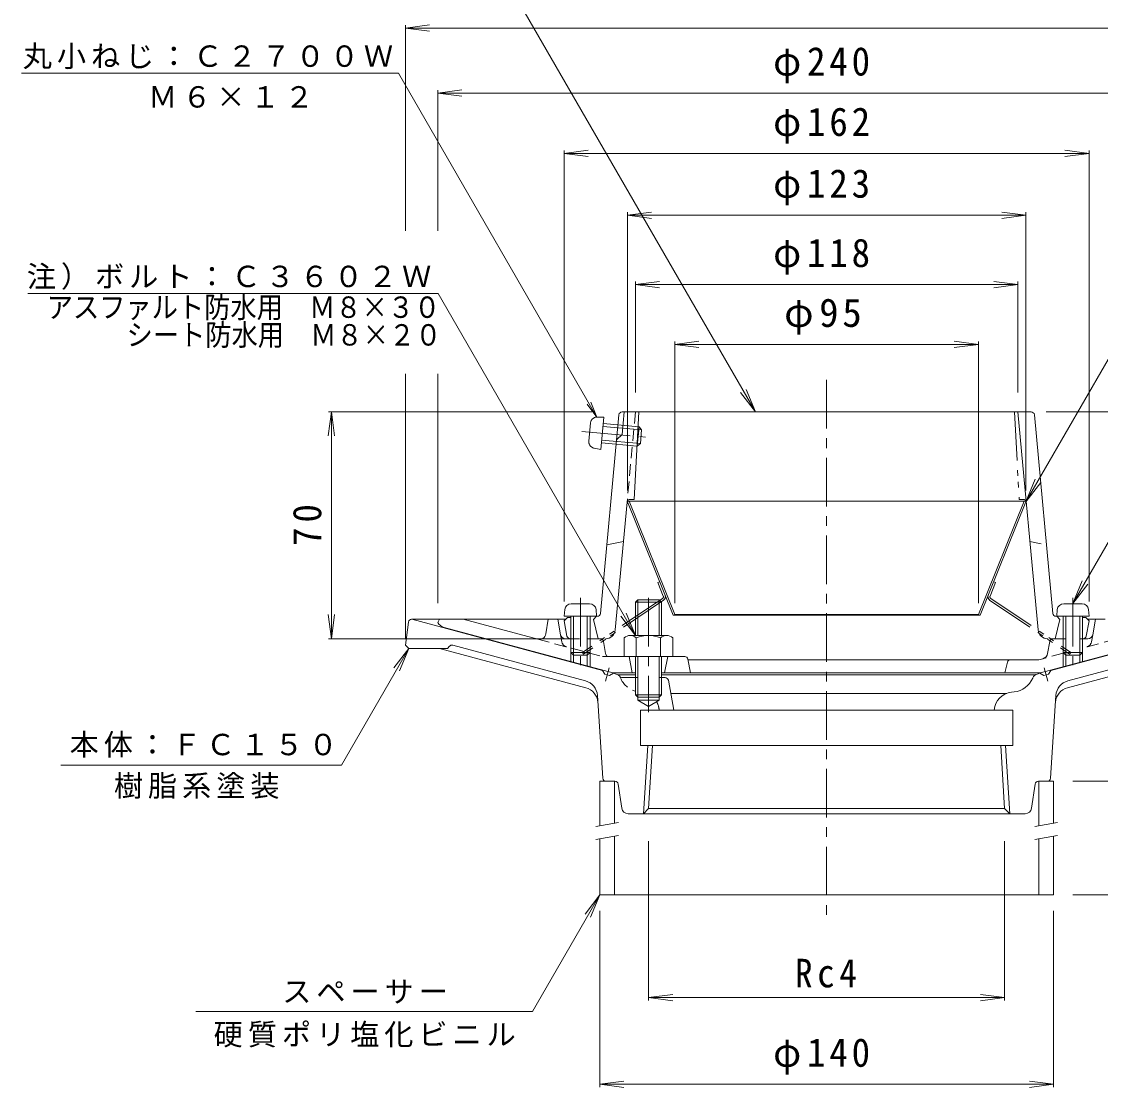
# Model space of a CAD drawing. Units: millimetres, scale not verified. Extents: x -292 to 227, y -347 to 411.
# Drawn here: x -291.6 to 41.4, y -171.8 to 157 of the extents above; entities that cross this region are included whole.
import ezdxf
from ezdxf.enums import TextEntityAlignment as Align

# ---------------------------------------------------------------- set-up
doc = ezdxf.new("R2010")
doc.units = ezdxf.units.MM
doc.header["$LTSCALE"] = 3
for name, pattern in [('CHAIN1', [8, 5, -1, 1, -1]), ('DASHED1', [1.8, 1.2, -0.6]), ('DOUBLE_CHAIN1', [8.8, 5, -1, 0.6, -0.6, 0.6, -1])]:
    doc.linetypes.add(name, pattern=pattern)
for name, color, linetype, lineweight in [('0-0_通り芯', 3, 'Continuous', 9), ('0-1_躯体', 2, 'Continuous', 9), ('0-2_仕上', 6, 'Continuous', 9), ('0-3_建具', 4, 'Continuous', 9), ('0-4_その他', 7, 'Continuous', 9), ('0-5_寸法', 7, 'Continuous', 9), ('0-6_ハッチ', 2, 'DOUBLE_CHAIN1', 9)]:
    doc.layers.add(name, color=color, linetype=linetype, lineweight=lineweight)
doc.styles.add('ＭＳ ゴシック', font='')
doc.styles.get('ＭＳ ゴシック').set_extended_font_data('MS Gothic')

msp = doc.modelspace()

# ---------------------------------------------------------------- linework, layer by layer
at = {"layer": '0-0_通り芯', "linetype": 'CHAIN1'}
for p, q in [((-43.073, 46.46), (-43.073, -120.156)), ((-111.339, -46.441), (-110.25, -42.374)), ((25.193, -46.441), (24.103, -42.374))]:
    msp.add_line(p, q, dxfattribs=at)
at = {"layer": '0-0_通り芯'}
for p, q in [((-172.183, -28.246), (-173.073, -35.37)), ((-171.073, -27.37), (-171.19, -27.37)), ((-112.263, -43.128), (-171.073, -27.37)), ((-171.073, -27.37), (-129.073, -27.37)), ((26.117, -43.128), (84.927, -27.37)), ((-173.073, -35.37), (-172.073, -36.37)), ((-172.073, -36.37), (-160.073, -36.37)), ((-117.39, -48.484), (-162.599, -36.37)), ((-160.073, -36.37), (-159.481, -35.705)), ((-117.53, -46.376), (-158.475, -35.405)), ((-112.264, -43.128), (-111.556, -44.353)), ((26.117, -43.128), (25.41, -44.353)), ((44.061, -42.979), (31.384, -46.376)), ((-111.556, -44.353), (-110.108, -44.741)), ((-110.108, -44.741), (-108.883, -44.034)), ((-108.028, -44.263), (-108.883, -44.034)), ((-102.073, -44.519), (-107.454, -44.519)), ((-101.397, -45.37), (-106.164, -45.37)), ((-92.893, -45.37), (-94.75, -45.37)), ((21.308, -44.519), (-94.073, -44.519)), ((-91.924, -46.191), (-90.255, -55.37)), ((20.517, -45.514), (20.55, -45.433)), ((21.882, -44.263), (22.737, -44.034)), ((23.961, -44.741), (22.737, -44.034)), ((25.41, -44.353), (23.961, -44.741)), ((31.244, -48.484), (46.179, -44.482)), ((13.967, -49.892), (14.778, -49.807)), ((-113.836, -50.874), (-112.135, -76.437)), ((-101.397, -52.37), (-101.397, -51.37)), ((-101.397, -52.37), (-98.073, -54.289)), ((-101.397, -52.37), (-94.75, -52.37)), ((-94.75, -52.37), (-98.073, -54.289)), ((-94.75, -51.37), (-94.75, -52.37)), ((12.503, -50.236), (-91.188, -50.236)), ((25.989, -76.437), (27.689, -50.874)), ((-100.573, -55.37), (-100.573, -66.37)), ((-100.573, -55.37), (14.427, -55.37)), ((14.427, -55.37), (14.427, -66.37)), ((14.427, -66.37), (-100.573, -66.37)), ((-99.588, -87.37), (-98.276, -66.37)), ((-98.011, -85.793), (-96.797, -66.37)), ((13.442, -87.37), (12.129, -66.37)), ((-111.137, -77.37), (-108.434, -77.37)), ((-107.445, -78.222), (-106.329, -85.667)), ((20.182, -85.667), (21.299, -78.222)), ((22.288, -77.37), (24.991, -77.37)), ((-99.588, -87.37), (-98.011, -85.793)), ((13.442, -87.37), (11.864, -85.793)), ((18.204, -87.37), (-104.351, -87.37))]:
    msp.add_line(p, q, dxfattribs=at)
msp.add_lwpolyline([(-98.011, -85.793), (11.864, -85.793), (10.65, -66.37)], dxfattribs=at)
for centre, radius, start, end in [((-171.19, -28.37), 1, 90, 172.87471), ((-158.734, -36.371), 1, 75, 138.29701), ((-118.825, -51.205), 5, 3.80546, 75), ((-108.545, -46.195), 2, 37.46431, 75.00055), ((-106.164, -44.37), 1, 217.46321, 270), ((-92.908, -46.37), 1, 10.30339, 90), ((14.045, -42.845), 7, 276.00903, 337.59508), ((22.399, -46.195), 2, 104.99945, 157.59425), ((32.678, -51.205), 5, 105, 176.19454), ((-118.684, -53.314), 5, 3.80546, 75), ((14.595, -55.859), 6, 96.00754, 175.323), ((32.538, -53.314), 5, 105, 176.19454), ((-111.137, -76.37), 1, 183.80546, 270), ((24.991, -76.37), 1, 270, 356.19454), ((-108.434, -78.37), 1, 8.53077, 90), ((22.288, -78.37), 1, 90, 171.46923), ((-104.351, -85.37), 2, 188.53077, 270), ((18.204, -85.37), 2, 270, 351.46923)]:
    msp.add_arc(centre, radius, start, end, dxfattribs=at)
at = {"layer": '0-0_通り芯', "linetype": 'DASHED1'}
for centre, radius, start, end in [((-108.545, -46.195), 2, 21.84924, 37.46431), ((-100.192, -42.845), 7, 201.84933, 254.40775), ((-100.741, -55.859), 6, 4.677, 30.24867)]:
    msp.add_arc(centre, radius, start, end, dxfattribs=at)
at = {"layer": '0-1_躯体', "color": 4}
for p, q in [((-102.073, -32.37), (-102.073, -22.047)), ((-101.397, -32.37), (-101.397, -21.37)), ((-94.75, -32.37), (-94.75, -21.37)), ((-94.073, -32.37), (-94.073, -22.047)), ((-105.573, -33.092), (-105.573, -38.87)), ((-105.573, -33.092), (-105.573, -38.87)), ((-103.697, -32.37), (-92.449, -32.37)), ((-101.82, -33.092), (-101.82, -38.87)), ((-94.326, -33.092), (-94.326, -38.87)), ((-90.573, -33.092), (-90.573, -38.87)), ((-105.573, -38.87), (-90.573, -38.87)), ((-102.073, -38.87), (-102.073, -50.694)), ((-101.397, -38.87), (-101.397, -51.37)), ((-94.75, -38.87), (-94.75, -51.37)), ((-94.073, -38.87), (-94.073, -50.694)), ((-101.397, -51.37), (-94.75, -51.37)), ((-94.75, -51.37), (-94.073, -50.694))]:
    msp.add_line(p, q, dxfattribs=at)
at = {"layer": '0-1_躯体', "color": 4, "linetype": 'CHAIN1'}
msp.add_line((-98.073, -20.807), (-98.073, -56.059), dxfattribs=at)
at = {"layer": '0-1_躯体'}
for p, q in [((-162.573, -27.37), (-163.073, -28.37)), ((-155.214, -27.37), (-162.573, -27.37)), ((-109.089, -43.87), (-161.172, -29.915)), ((-132.24, -33.526), (-155.214, -27.37)), ((-129.744, -31.888), (-129.073, -27.37)), ((-129.073, -27.37), (-126.073, -27.37)), ((-125.202, -32.14), (-126.073, -27.37)), ((-123.595, -27.37), (-126.073, -27.37)), ((22.943, -43.87), (75.026, -29.915)), ((37.427, -27.37), (39.927, -27.37)), ((39.055, -32.14), (39.927, -27.37)), ((42.927, -27.37), (39.927, -27.37)), ((-121.203, -33.37), (-123.726, -33.37)), ((-112.916, -33.37), (-116.943, -33.37)), ((-111.931, -34.201), (-111.29, -37.936)), ((25.784, -34.201), (25.143, -37.936)), ((26.77, -33.37), (30.797, -33.37)), ((35.057, -33.37), (37.58, -33.37)), ((-122.073, -37.5), (-122.073, -40.391)), ((-121.203, -38.37), (-121.203, -40.625)), ((-116.943, -38.37), (-116.943, -41.766)), ((-116.073, -37.5), (-116.073, -41.999)), ((-86.893, -38.87), (-110.861, -38.87)), ((-104.073, -38.87), (-103.073, -43.87)), ((-92.073, -38.87), (-93.073, -43.87)), ((-85.912, -39.674), (-85.073, -43.87)), ((-43.073, -39.87), (-85.823, -39.87)), ((13.708, -39.87), (-43.073, -39.87)), ((13.708, -39.87), (22.417, -39.87)), ((23.69, -39.529), (22.417, -39.87)), ((29.927, -37.5), (29.927, -41.999)), ((30.797, -38.37), (30.797, -41.766)), ((35.057, -38.37), (35.057, -40.625)), ((35.927, -37.5), (35.927, -40.391)), ((12.737, -40.628), (11.927, -43.87)), ((-109.089, -43.87), (-102.073, -43.87)), ((-94.073, -43.87), (-87.34, -43.87)), ((22.943, -43.87), (14.194, -43.87))]:
    msp.add_line(p, q, dxfattribs=at)
at = {"layer": '0-1_躯体', "linetype": 'DASHED1'}
for p, q in [((-124.801, -34.336), (-125.202, -32.14)), ((38.654, -34.336), (39.055, -32.14)), ((-132.24, -33.526), (-112.295, -38.87)), ((46.093, -33.526), (35.927, -36.25)), ((-110.861, -38.87), (-112.295, -38.87)), ((29.927, -37.858), (23.69, -39.529))]:
    msp.add_line(p, q, dxfattribs=at)
at = {"layer": '0-1_躯体', "color": 4}
msp.add_lwpolyline([(-94.073, -22.047), (-102.073, -22.047), (-101.397, -21.37), (-94.75, -21.37)], close=True, dxfattribs=at)
at = {"layer": '0-1_躯体'}
msp.add_lwpolyline([(14.194, -43.87), (-43.073, -43.87), (-87.34, -43.87)], dxfattribs=at)
at = {"layer": '0-1_躯体', "color": 4}
msp.add_lwpolyline([(-94.073, -50.694), (-102.073, -50.694), (-101.397, -51.37)], dxfattribs=at)
at = {"layer": '0-1_躯体'}
for centre, radius, start, end in [((-160.396, -27.017), 3, 206.80984, 255.00018), ((-131.722, -31.594), 2, 255.00011, 351.55621), ((-123.726, -31.87), 1.5, 190.35434, 270), ((37.58, -31.87), 1.5, 270, 349.64566), ((-112.916, -34.37), 1, 9.73723, 90), ((26.77, -34.37), 1, 90, 170.26277), ((-109.319, -37.597), 2, 189.73732, 219.53069), ((-86.893, -39.87), 1, 11.30974, 90), ((13.708, -40.87), 1, 90, 165.96472), ((23.172, -37.597), 2, 285.00038, 350.26268)]:
    msp.add_arc(centre, radius, start, end, dxfattribs=at)
at = {"layer": '0-1_躯体', "color": 4}
for centre, radius, start, end in [((-103.697, -35.171), 2.8, 47.92557, 132.07463), ((-98.073, -42.46), 10.089, 68.19786, 111.80214), ((-92.449, -35.171), 2.8, 47.92572, 132.07428)]:
    msp.add_arc(centre, radius, start, end, dxfattribs=at)
at = {"layer": '0-1_躯体', "linetype": 'DASHED1'}
for centre, start, end in [((-122.833, -33.976), 190.35425, 255.00009), ((36.687, -33.976), 284.99991, 349.64575)]:
    msp.add_arc(centre, 2, start, end, dxfattribs=at)
at = {"layer": '0-2_仕上'}
for p, q in [((-105.588, 36.63), (-106.237, 29.63)), ((-106.183, 36.63), (20.037, 36.63)), ((-101.073, 36.63), (-102.488, 9.63)), ((22.163, -30.647), (15.927, 36.63)), ((-107.179, 35.722), (-112.858, -25.544)), ((21.032, 35.722), (26.711, -25.544)), ((-106.237, 29.63), (-107.882, 28.13)), ((-104.66, 8.722), (-108.309, -30.647)), ((-103.664, 9.63), (-102.488, 9.63)), ((-105.781, -3.37), (-110.895, -4.37)), ((-116.073, -26.553), (-113.808, -26.451)), ((-114.073, -26.463), (-115.073, -27.463)), ((29.927, -26.553), (27.662, -26.451)), ((27.927, -26.463), (28.927, -27.463)), ((-124.073, -27.87), (-123.073, -26.87)), ((-123.222, -32.549), (-124.073, -27.87)), ((-123.073, -26.87), (-122.073, -26.825)), ((-115.073, -27.463), (-113.573, -33.37)), ((28.927, -27.463), (27.427, -33.37)), ((36.927, -26.87), (35.927, -26.825)), ((37.927, -27.87), (36.927, -26.87)), ((37.076, -32.549), (37.927, -27.87))]:
    msp.add_line(p, q, dxfattribs=at)
at = {"layer": '0-2_仕上', "linetype": 'DASHED1'}
for p, q in [((-102.073, 36.63), (-104.66, 8.722)), ((19.635, -3.37), (24.749, -4.37))]:
    msp.add_line(p, q, dxfattribs=at)
at = {"layer": '0-2_仕上', "linetype": 'DOUBLE_CHAIN1'}
for p in [(14.927, 36.63), (17.518, 9.63)]:
    msp.add_line(p, (16.342, 9.63), dxfattribs=at)
at = {"layer": '0-2_仕上', "color": 4, "linetype": 'DOUBLE_CHAIN1'}
for p, q in [((-113.967, 35.019), (-111.885, 35.015)), ((-112.777, 25.055), (-111.885, 35.015)), ((-118.668, 30.602), (-98.298, 28.779)), ((-116.467, 27.568), (-115.963, 33.198)), ((-112.141, 32.156), (-100.188, 31.086)), ((-112.063, 33.023), (-100.978, 32.03)), ((-101.513, 26.054), (-100.978, 32.03)), ((-100.188, 31.086), (-100.978, 32.03)), ((-100.568, 26.843), (-100.188, 31.086)), ((-112.598, 27.047), (-101.513, 26.054)), ((-112.521, 27.913), (-100.568, 26.843)), ((-100.568, 26.843), (-101.513, 26.054)), ((-114.826, 25.421), (-112.777, 25.055))]:
    msp.add_line(p, q, dxfattribs=at)
at = {"layer": '0-2_仕上', "color": 4}
for p, q in [((-116.247, -22.563), (-121.899, -22.563)), ((30.101, -22.563), (35.753, -22.563)), ((-123.892, -24.389), (-124.073, -26.463)), ((-114.073, -26.463), (-124.073, -26.463)), ((-122.073, -26.463), (-122.073, -37.593)), ((-121.203, -26.463), (-121.203, -38.463)), ((-116.943, -26.463), (-116.943, -38.463)), ((-116.073, -26.463), (-116.073, -37.593)), ((-114.254, -24.389), (-114.073, -26.463)), ((28.108, -24.389), (27.927, -26.463)), ((27.927, -26.463), (37.927, -26.463)), ((29.927, -26.463), (29.927, -37.593)), ((30.797, -26.463), (30.797, -38.463)), ((35.057, -26.463), (35.057, -38.463)), ((35.927, -26.463), (35.927, -37.593)), ((37.745, -24.389), (37.927, -26.463)), ((-121.203, -38.463), (-122.073, -37.593)), ((-116.073, -37.593), (-122.073, -37.593)), ((-116.943, -38.463), (-121.203, -38.463)), ((-116.943, -38.463), (-116.073, -37.593)), ((30.797, -38.463), (29.927, -37.593)), ((29.927, -37.593), (35.927, -37.593)), ((30.797, -38.463), (35.057, -38.463)), ((35.057, -38.463), (35.927, -37.593))]:
    msp.add_line(p, q, dxfattribs=at)
at = {"layer": '0-2_仕上', "color": 4, "linetype": 'CHAIN1'}
for p, q in [((-119.073, -20.777), (-119.073, -41.499)), ((32.927, -20.777), (32.927, -41.499))]:
    msp.add_line(p, q, dxfattribs=at)
at = {"layer": '0-2_仕上'}
for centre, radius, start, end in [((-106.183, 35.63), 1, 90, 174.70436), ((20.037, 35.63), 1, 5.2957, 90), ((-103.664, 8.63), 1, 90, 174.70509), ((-113.853, -25.452), 1, 272.59111, 354.7043), ((27.707, -25.452), 1, 185.2957, 267.40889), ((-122.238, -32.37), 1, 190.3056, 270), ((-111.296, -30.37), 3, 270, 354.70435), ((25.15, -30.37), 3, 185.29565, 270), ((36.092, -32.37), 1, 270, 349.6944)]:
    msp.add_arc(centre, radius, start, end, dxfattribs=at)
at = {"layer": '0-2_仕上', "color": 4, "linetype": 'DOUBLE_CHAIN1'}
for centre, start, end in [((-113.971, 33.019), 89.88402, 174.884), ((-114.475, 27.389), 174.884, 259.88399)]:
    msp.add_arc(centre, 2, start, end, dxfattribs=at)
at = {"layer": '0-2_仕上', "linetype": 'DOUBLE_CHAIN1'}
msp.add_arc((17.518, 8.63), 1, 5.29491, 90, dxfattribs=at)
at = {"layer": '0-2_仕上', "color": 4}
for centre, start, end in [((-121.899, -24.563), 90, 174.99998), ((-116.247, -24.563), 5.00002, 90), ((30.101, -24.563), 90, 174.99998), ((35.753, -24.563), 5.00002, 90)]:
    msp.add_arc(centre, 2, start, end, dxfattribs=at)
at = {"layer": '0-3_建具'}
for p, q in [((-113.073, -77.37), (-113.073, -91.077)), ((-113.073, -77.37), (-108.573, -77.37)), ((-108.573, -77.37), (-108.573, -90.284)), ((22.427, -77.37), (22.427, -91.077)), ((26.927, -77.37), (22.427, -77.37)), ((26.927, -77.37), (26.927, -90.284)), ((-113.073, -95.139), (-113.073, -112.37)), ((-108.573, -94.346), (-108.573, -112.37)), ((22.427, -95.139), (22.427, -112.37)), ((26.927, -94.346), (26.927, -112.37)), ((-113.073, -112.37), (26.927, -112.37))]:
    msp.add_line(p, q, dxfattribs=at)
at = {"layer": '0-3_建具', "color": 7}
for p, q in [((-114.333, -91.3), (-107.314, -90.062)), ((21.168, -91.3), (28.186, -90.062)), ((-114.333, -95.361), (-107.314, -94.124)), ((21.168, -95.361), (28.186, -94.124))]:
    msp.add_line(p, q, dxfattribs=at)
at = {"layer": '0-4_その他'}
for p, q in [((-173.073, 155.058), (-165.637, 156.037)), ((-173.073, 155.958), (-173.073, 92.496)), ((-173.073, 155.058), (86.927, 155.058)), ((-173.073, 155.058), (-165.637, 154.079)), ((-163.073, 135.008), (-155.637, 135.987)), ((-163.073, 135.908), (-163.073, 92.496)), ((-163.073, 135.008), (76.927, 135.008)), ((-163.073, 135.008), (-155.637, 134.029)), ((-124.073, 116.377), (-116.637, 117.356)), ((-124.073, 117.277), (-124.073, -21.87)), ((37.927, 116.377), (30.491, 117.356)), ((37.927, 117.277), (37.927, -21.87)), ((-124.073, 116.377), (37.927, 116.377)), ((-124.073, 116.377), (-116.637, 115.398)), ((37.927, 116.377), (30.491, 115.398)), ((-104.573, 97.314), (-97.137, 98.293)), ((-104.573, 98.214), (-104.573, 12.405)), ((-104.573, 97.314), (18.427, 97.314)), ((-104.573, 97.314), (-97.137, 96.335)), ((18.427, 97.314), (10.991, 98.293)), ((18.427, 97.314), (10.991, 96.335)), ((18.427, 98.214), (18.427, 12.405)), ((-102.073, 75.917), (-94.637, 76.896)), ((-102.073, 76.817), (-102.073, 42.63)), ((15.927, 75.917), (8.491, 76.896)), ((15.927, 76.817), (15.927, 42.63)), ((-102.073, 75.917), (15.927, 75.917)), ((-102.073, 75.917), (-94.637, 74.938)), ((15.927, 75.917), (8.491, 74.938)), ((-89.917, 57.449), (-82.481, 58.428)), ((-89.917, 58.349), (-89.917, -22.37)), ((-89.917, 57.449), (3.77, 57.449)), ((-89.917, 57.449), (-82.481, 56.47)), ((3.77, 57.449), (-3.665, 58.428)), ((3.77, 57.449), (-3.665, 56.47)), ((3.77, 58.349), (3.77, -22.37)), ((-173.073, 48.392), (-173.073, -33.37)), ((-163.073, 48.392), (-163.073, -22.37)), ((-195.929, 36.63), (-196.908, 29.194)), ((-196.829, 36.63), (-115.592, 36.63)), ((-195.929, -33.37), (-195.929, 36.63)), ((-195.929, 36.63), (-194.95, 29.194)), ((132.836, 36.63), (24.717, 36.63)), ((-195.929, -33.37), (-196.908, -25.934)), ((-195.929, -33.37), (-194.95, -25.934)), ((-196.829, -33.37), (-119.325, -33.37)), ((104.733, -77.37), (32.927, -77.37)), ((-98.011, -144.993), (-98.011, -95.793)), ((11.864, -144.993), (11.864, -95.793)), ((132.836, -112.37), (32.927, -112.37)), ((-113.073, -171.742), (-113.073, -117.37)), ((26.927, -171.742), (26.927, -117.37)), ((-98.011, -144.093), (-90.575, -143.114)), ((11.864, -144.093), (4.428, -143.114)), ((-98.011, -144.093), (11.864, -144.093)), ((-98.011, -144.093), (-90.575, -145.072)), ((11.864, -144.093), (4.428, -145.072)), ((-113.073, -170.842), (-105.637, -169.863)), ((-113.073, -170.842), (26.927, -170.842)), ((-113.073, -170.842), (-105.637, -171.821)), ((26.927, -170.842), (19.491, -169.863)), ((26.927, -170.842), (19.491, -171.821))]:
    msp.add_line(p, q, dxfattribs=at)
at = {"layer": '0-5_寸法'}
for p, q in [((-65.055, 36.63), (-145.005, 175.108)), ((18.427, 8.892), (105.138, 159.081)), ((-175.233, 141.135), (-291.562, 141.135)), ((-113.967, 35.019), (-175.233, 141.135)), ((32.927, -22.483), (107.801, 107.204)), ((-162.993, 73.145), (-289.665, 73.145)), ((-102.073, -32.37), (-162.993, 73.145)), ((-65.055, 36.63), (-67.925, 43.559)), ((-65.055, 36.63), (-69.621, 42.58)), ((-113.967, 35.019), (-117.011, 38.986)), ((-113.967, 35.019), (-115.88, 39.639)), ((18.427, 8.892), (21.297, 15.821)), ((18.427, 8.892), (22.993, 14.842)), ((32.927, -22.483), (35.797, -15.553)), ((32.927, -22.483), (37.493, -16.532)), ((-102.073, -32.37), (-106.639, -26.42)), ((-102.073, -32.37), (-104.943, -25.441)), ((-172.073, -36.37), (-192.858, -72.37)), ((-172.073, -36.37), (-176.639, -42.32)), ((-172.073, -36.37), (-174.943, -43.299)), ((-279.459, -72.37), (-192.858, -72.37)), ((-113.073, -112.37), (-133.858, -148.37)), ((-113.073, -112.37), (-117.639, -118.321)), ((-113.073, -112.37), (-115.943, -119.3)), ((-133.858, -148.37), (-237.742, -148.37))]:
    msp.add_line(p, q, dxfattribs=at)
at = {"layer": '0-6_ハッチ', "linetype": 'Continuous'}
for p, q in [((-104.017, 9.116), (-104.573, 8.892)), ((-104.573, 8.892), (-90.473, -26.108)), ((-104.017, 9.116), (-89.917, -25.884)), ((17.87, 9.116), (-104.017, 9.116)), ((18.427, 8.892), (4.327, -26.108)), ((17.87, 9.116), (18.427, 8.892)), ((-90.473, -26.108), (-89.917, -25.884)), ((4.327, -26.108), (-90.473, -26.108)), ((4.327, -26.108), (3.77, -25.884))]:
    msp.add_line(p, q, dxfattribs=at)
at = {"layer": '0-6_ハッチ'}
for p, q in [((-94.627, -15.796), (-95.184, -16.02)), ((-93.497, -20.208), (-95.184, -16.02)), ((7.35, -20.208), (9.038, -16.02)), ((8.481, -15.796), (9.038, -16.02)), ((-93.717, -20.93), (-118.409, -37.611)), ((-93.381, -21.427), (-118.073, -38.108)), ((7.235, -21.427), (31.927, -38.108)), ((7.571, -20.93), (32.263, -37.611)), ((-118.073, -38.108), (-118.409, -37.611)), ((31.927, -38.108), (32.263, -37.611))]:
    msp.add_line(p, q, dxfattribs=at)
at = {"layer": '0-6_ハッチ', "linetype": 'Continuous'}
msp.add_lwpolyline([(17.87, 9.116), (3.77, -25.884), (-89.917, -25.884)], dxfattribs=at)
at = {"layer": '0-6_ハッチ'}
for centre, radius, start, end in [((-94.053, -20.432), 0.6, 304.04227, 21.94041), ((-94.053, -20.432), 1.2, 304.04227, 21.94041), ((7.907, -20.432), 1.2, 158.05959, 235.95773), ((7.907, -20.432), 0.6, 158.05959, 235.95773)]:
    msp.add_arc(centre, radius, start, end, dxfattribs=at)

# ---------------------------------------------------------------- texts
at = {"layer": '0-4_その他', "color": 2, "char_height": 8.798, "attachment_point": 7, "style": 'ＭＳ ゴシック'}
for s, insert in [('\\T1.21;\\W0.95;φ240', (-59.573, 138.008)), ('\\T1.21;\\W0.95;φ162', (-59.573, 119.377)), ('\\T1.21;\\W0.95;φ123', (-59.573, 100.314)), ('\\T1.21;\\W0.95;φ118', (-59.573, 78.917)), ('\\T1.19;φ95', (-56.198, 60.449)), ('\\T1.27;\\W0.9;Rc4', (-52.823, -141.093)), ('\\T1.21;\\W0.95;φ140', (-59.573, -167.842))]:
    msp.add_mtext(s, dxfattribs=dict(at, insert=insert))
at = {"layer": '0-4_その他', "color": 2, "insert": (-198.929, -4.745), "char_height": 8.798, "attachment_point": 7, "rotation": 90, "style": 'ＭＳ ゴシック'}
msp.add_mtext('\\T1.27;\\W0.95;70', dxfattribs=at)
at = {"layer": '0-5_寸法', "color": 6, "style": 'ＭＳ ゴシック', "width": 0.9}
for s, p in [('アスファルト防水用\u3000Ｍ８×３０', (-283.799, 63.647)), ('シート防水用\u3000Ｍ８×２０', (-259.151, 55.106))]:
    msp.add_text(s, height=6.598, dxfattribs=at).set_placement(p, align=Align.BOTTOM_LEFT)
at = {"layer": '0-5_寸法', "char_height": 6.598, "attachment_point": 7, "style": 'ＭＳ ゴシック'}
for s, insert in [('\\T1.17;丸小ねじ：Ｃ２７００Ｗ', (-291.193, 142.348)), ('\\T1.17;Ｍ６×１２', (-252.494, 130.403)), ('\\T1.17;注）ボルト：Ｃ３６０２Ｗ', (-289.947, 74.252)), ('\\T1.17;本体：ＦＣ１５０', (-276.728, -70.045)), ('\\T1.17;樹脂系塗装', (-263.069, -82.793)), ('\\T1.17;スペーサー', (-211.108, -145.95)), ('\\T1.17;硬質ポリ塩化ビニル', (-232.274, -159.509))]:
    msp.add_mtext(s, dxfattribs=dict(at, insert=insert))

doc.saveas('drawing.dxf')
